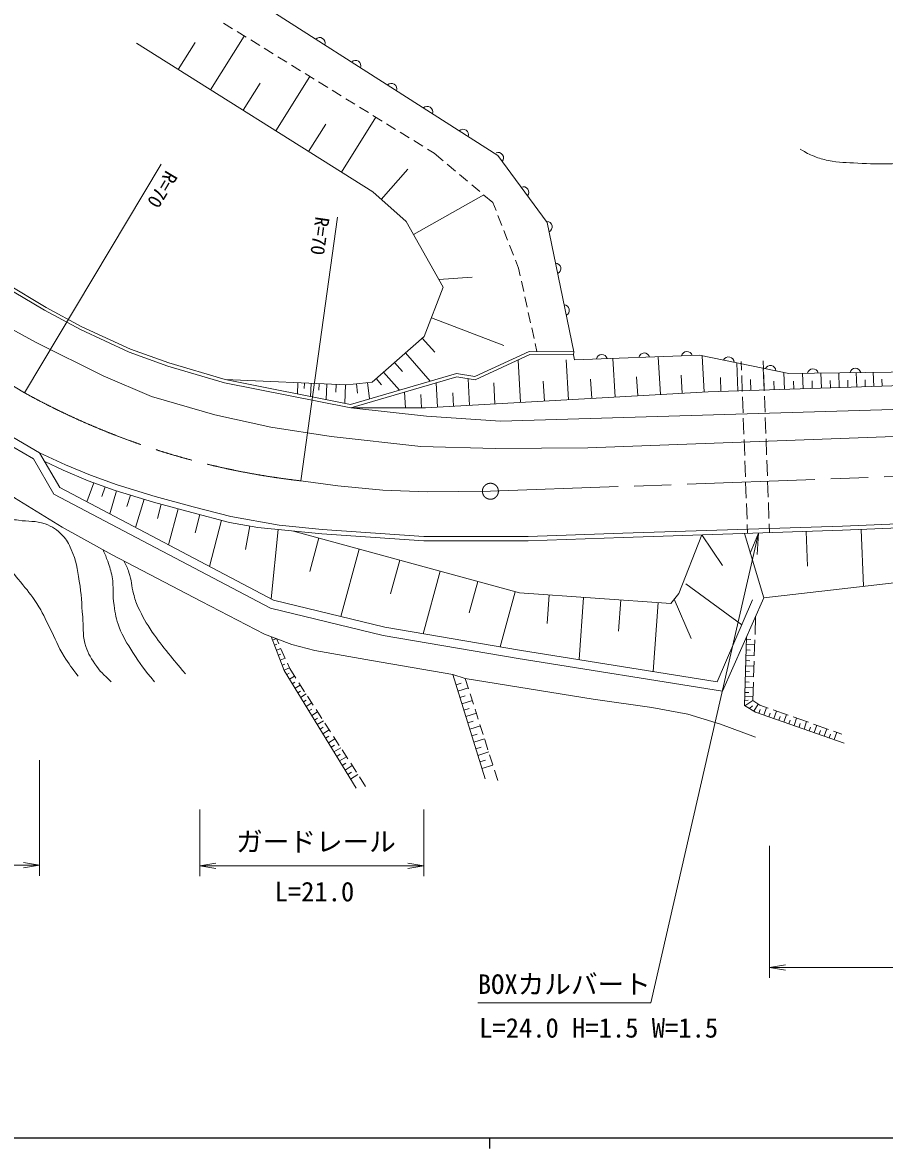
# Model space of a CAD drawing. Units: millimetres, scale not verified. Extents: x 40000 to 680000, y 20000 to 380000.
# Drawn here: x 124145 to 205104, y 204000 to 309728 of the extents above; entities that cross this region are included whole.
import ezdxf
from ezdxf.enums import TextEntityAlignment as Align

# ---------------------------------------------------------------- set-up
doc = ezdxf.new("R2010")
doc.units = ezdxf.units.MM
doc.header["$LTSCALE"] = 1000
doc.linetypes.add('CHAIN', pattern=[18.5, 12, -1.5, 3.5, -1.5])
for name, color, linetype, lineweight in [('M-BMK', 2, 'CHAIN', 13), ('M-STR-HTXT', 7, 'Continuous', 13), ('M-TTL-BAND', 7, 'Continuous', 25), ('M-WORK', 1, 'Continuous', 13)]:
    doc.layers.add(name, color=color, linetype=linetype, lineweight=lineweight)
doc.styles.add('ＭＳ ゴシック', font='')
doc.styles.get('ＭＳ ゴシック').set_extended_font_data('MS Gothic')

# ---------------------------------------------------------------- blocks, each defined once
blk = doc.blocks.new('open_arrow')
at = {"color": 0, "linetype": 'Continuous', "lineweight": -2}
blk.add_lwpolyline([(7.5, 1.25), (0, 0), (7.5, -1.25)], dxfattribs=at)

msp = doc.modelspace()

# ---------------------------------------------------------------- linework, layer by layer
at = {"layer": 'M-BMK'}
for points in [[(107399, 286519), (114565, 281149), (120053, 277514), (124319, 274966)], [(150273, 266694), (153760, 266209), (157997, 265803), (162141, 265662), (168090, 265713), (268417, 269351), (312165, 271065), (314870, 271338), (316965, 271682), (318862, 272170)]]:
    msp.add_lwpolyline(points, dxfattribs=at)
msp.add_circle((168090, 265713), 750, dxfattribs=at)
msp.add_arc((158147, 336250), 70000, 241.10138, 263.54167, dxfattribs=at)
at = {"layer": 'M-STR-HTXT'}
for p, q in [((124319, 274966), (137155, 296419)), ((150273, 266694), (153727, 291454)), ((125753, 240464), (125753, 229609)), ((140811, 235838), (140811, 229555)), ((161830, 235838), (161830, 229555)), ((194304, 232408), (194304, 220009)), ((79023, 230609), (125753, 230609)), ((140811, 230555), (161830, 230555)), ((194304, 221009), (279323, 221009))]:
    msp.add_line(p, q, dxfattribs=at)
msp.add_lwpolyline([(193268, 261792), (183156, 217679), (166906, 217679)], dxfattribs=at)
at = {"layer": 'M-TTL-BAND'}
for p, q in [((40000, 205000), (579000, 205000)), ((168000, 205000), (168000, 204000))]:
    msp.add_line(p, q, dxfattribs=at)
at = {"layer": 'M-WORK'}
for p, q in [((143022, 309668), (143873, 309143)), ((144299, 308880), (145150, 308355)), ((138774, 305318), (140362, 307842)), ((141803, 303413), (144978, 308461)), ((145575, 308092), (146426, 307567)), ((146852, 307304), (147702, 306779)), ((148128, 306516), (148979, 305991)), ((149404, 305728), (150255, 305203)), ((147922, 299564), (151129, 304664)), ((150681, 304940), (151532, 304415)), ((144862, 301489), (146466, 304038)), ((151957, 304152), (152808, 303627)), ((153233, 303364), (154084, 302839)), ((154510, 302576), (155361, 302051)), ((155786, 301789), (156637, 301263)), ((154103, 295677), (157343, 300828)), ((157063, 301001), (157913, 300475)), ((151012, 297621), (152632, 300196)), ((158339, 300213), (159190, 299687)), ((159615, 299425), (160466, 298899)), ((160892, 298637), (161743, 298111)), ((162168, 297849), (162798, 297460)), ((162798, 297460), (163651, 296745)), ((164034, 296423), (164800, 295780)), ((157843, 293124), (160343, 295962)), ((165183, 295459), (165949, 294816)), ((166332, 294495), (167098, 293852)), ((160882, 289827), (167474, 293536)), ((167481, 293531), (168333, 292816)), ((168333, 292816), (168623, 292073)), ((168804, 291607), (169167, 290675)), ((169348, 290209), (169711, 289277)), ((169892, 288811), (170255, 287879)), ((170437, 287413), (170726, 286671)), ((170726, 286671), (170890, 285927)), ((163255, 285609), (166385, 285823)), ((170999, 285439), (171215, 284462)), ((171323, 283974), (171539, 282998)), ((171647, 282510), (171863, 281533)), ((162550, 282009), (169355, 279386)), ((171971, 281045), (172188, 280069)), ((161697, 280094), (162861, 278764)), ((172296, 279581), (172460, 278837)), ((160101, 278697), (162429, 276038)), ((175426, 274300), (175213, 278065)), ((175911, 278811), (175909, 278511)), ((179795, 274548), (179589, 278189)), ((184062, 274789), (183860, 278345)), ((188160, 275021), (187967, 278437)), ((159078, 277801), (159824, 276948)), ((170908, 274045), (170683, 278026)), ((191326, 275133), (191240, 277772)), ((191648, 277895), (191678, 277070)), ((193709, 277966), (193740, 277140)), ((193791, 275213), (193724, 277267)), ((157357, 276295), (157865, 275714)), ((158054, 276905), (159547, 275199)), ((166132, 273775), (165990, 276282)), ((173167, 274173), (173061, 276055)), ((177610, 274424), (177507, 276245)), ((181928, 274668), (181828, 276446)), ((186111, 274905), (186014, 276613)), ((189743, 275082), (189700, 276401)), ((191696, 276571), (191752, 275072)), ((192558, 275173), (192525, 276200)), ((193758, 276641), (193813, 275142)), ((194749, 275245), (194723, 276044)), ((195708, 275276), (195656, 276874)), ((196587, 275305), (196563, 276037)), ((197465, 275333), (197417, 276797)), ((198323, 275361), (198300, 276076)), ((199181, 275389), (199135, 276819)), ((200020, 275416), (199997, 276115)), ((200858, 275444), (200813, 276841)), ((201677, 275471), (201655, 276153)), ((202496, 275497), (202452, 276862)), ((203297, 275523), (203275, 276190)), ((204097, 275549), (204054, 276883)), ((204879, 275575), (204858, 276226)), ((150006, 275896), (149960, 274853)), ((150632, 275869), (150609, 275347)), ((151258, 275842), (151204, 274607)), ((151999, 275810), (151972, 275192)), ((152740, 275777), (152676, 274316)), ((153617, 275739), (153585, 275008)), ((154493, 275701), (154418, 273971)), ((155526, 275798), (155623, 274938)), ((156559, 275914), (156731, 274380)), ((160109, 273545), (160026, 275026)), ((163123, 273604), (162994, 275890)), ((164627, 273689), (164556, 274943)), ((168520, 273910), (168407, 275900)), ((161619, 273542), (161548, 274795)), ((191770, 274572), (191825, 273073)), ((193832, 274642), (193887, 273143)), ((191844, 272573), (191899, 271074)), ((193905, 272643), (193961, 271144)), ((191917, 270575), (191973, 269076)), ((193979, 270645), (194034, 269146)), ((191991, 268576), (192046, 267077)), ((194053, 268646), (194108, 267147)), ((130829, 266517), (130181, 264722)), ((192065, 266577), (192120, 265078)), ((194127, 266648), (194182, 265149)), ((131906, 266128), (131582, 265230)), ((132986, 265746), (132331, 263589)), ((134280, 265353), (133952, 264275)), ((135573, 264960), (134768, 262307)), ((137172, 264498), (136809, 263160)), ((192139, 264579), (192194, 263080)), ((194200, 264649), (194256, 263150)), ((138778, 264064), (137861, 260678)), ((140811, 263521), (140368, 261824)), ((142847, 262989), (141714, 258650)), ((145482, 262454), (145085, 260247)), ((192212, 262580), (192243, 261755)), ((194274, 262650), (194304, 261825)), ((148151, 262123), (147495, 255607)), ((151986, 261326), (151121, 258168)), ((187952, 261620), (189896, 258756)), ((191953, 261750), (193781, 255717)), ((197763, 261938), (197868, 258689)), ((202912, 262122), (203136, 256790)), ((155776, 260289), (154040, 253948)), ((159580, 259247), (158713, 256077)), ((163385, 258206), (161777, 252334)), ((166908, 257241), (166104, 254305)), ((186445, 257034), (191690, 253157)), ((170431, 256277), (169018, 251114)), ((173621, 255973), (173436, 253303)), ((176826, 255751), (176421, 249911)), ((180330, 255508), (180128, 252588)), ((183834, 255266), (183386, 248792)), ((185357, 255570), (186961, 251874)), ((192945, 252271), (193004, 253970)), ((147627, 251725), (148010, 251873)), ((148222, 251389), (148006, 251881)), ((192144, 251812), (192536, 251800)), ((192876, 250272), (192928, 251772)), ((147807, 251258), (148019, 251340)), ((147986, 250792), (148412, 250956)), ((148824, 250015), (148422, 250931)), ((192113, 250813), (192503, 250801)), ((192129, 251313), (192911, 251288)), ((148166, 250325), (148400, 250415)), ((148346, 249859), (148813, 250039)), ((149240, 249065), (149024, 249557)), ((192081, 249813), (192469, 249801)), ((192097, 250313), (192876, 250289)), ((192807, 248274), (192859, 249773)), ((148526, 249392), (148780, 249490)), ((148705, 248926), (149215, 249122)), ((148958, 248495), (149196, 248640)), ((149827, 248154), (149240, 249065)), ((164561, 248501), (165733, 248146)), ((192050, 248814), (192436, 248802)), ((192066, 249314), (192842, 249289)), ((149219, 248068), (149695, 248359)), ((149480, 247642), (149727, 247793)), ((149740, 247215), (150236, 247518)), ((150639, 246893), (150098, 247734)), ((164861, 247532), (165349, 247683)), ((165733, 248146), (166046, 247162)), ((192018, 247814), (192403, 247802)), ((192034, 248314), (192807, 248290)), ((192730, 246075), (192789, 247774)), ((150001, 246789), (150259, 246946)), ((150262, 246362), (150778, 246677)), ((151451, 245632), (150910, 246472)), ((165042, 246946), (166019, 247248)), ((165225, 246354), (165718, 246506)), ((166198, 246686), (166501, 245733)), ((191975, 246435), (192742, 246415)), ((191987, 246815), (192372, 246803)), ((192002, 247315), (192773, 247290)), ((150523, 245935), (150791, 246099)), ((150784, 245509), (151319, 245836)), ((165408, 245762), (166394, 246067)), ((165593, 245165), (166091, 245319)), ((191962, 246037), (192306, 246088)), ((191991, 245580), (192730, 246075)), ((192418, 245319), (192706, 245578)), ((193403, 245622), (192730, 246075)), ((192844, 245058), (193252, 245724)), ((194183, 245347), (193403, 245622)), ((193773, 244696), (194019, 245405)), ((151045, 245082), (151322, 245252)), ((151305, 244656), (151861, 244996)), ((151566, 244229), (151854, 244405)), ((152264, 244371), (151722, 245211)), ((165778, 244567), (166773, 244875)), ((166652, 245256), (166955, 244303)), ((193300, 244860), (193423, 245214)), ((194245, 244532), (194367, 244885)), ((196070, 244684), (194655, 245182)), ((194717, 244368), (194962, 245073)), ((195190, 244204), (195312, 244555)), ((195662, 244040), (195906, 244742)), ((197957, 244021), (196542, 244518)), ((196607, 243712), (196849, 244410)), ((151827, 243803), (152403, 244155)), ((152088, 243376), (152386, 243558)), ((152349, 242949), (152944, 243314)), ((153076, 243110), (152534, 243950)), ((165964, 243965), (166466, 244120)), ((166151, 243362), (167155, 243673)), ((167106, 243827), (167409, 242874)), ((196134, 243876), (196256, 244225)), ((197079, 243548), (197200, 243895)), ((197551, 243384), (197792, 244078)), ((198024, 243220), (198144, 243565)), ((199844, 243357), (198429, 243855)), ((198496, 243056), (198736, 243747)), ((198969, 242892), (199088, 243235)), ((199441, 242728), (199679, 243415)), ((201096, 242917), (200315, 243191)), ((152610, 242523), (152917, 242711)), ((152870, 242096), (153486, 242473)), ((153888, 241849), (153346, 242689)), ((166339, 242753), (166846, 242910)), ((166527, 242145), (167541, 242458)), ((167561, 242397), (167864, 241444)), ((199913, 242564), (200032, 242906)), ((200386, 242400), (200623, 243083)), ((153131, 241670), (153449, 241864)), ((153392, 241243), (154028, 241632)), ((154700, 240587), (154159, 241428)), ((166717, 241530), (167229, 241689)), ((166907, 240916), (167931, 241233)), ((153653, 240817), (153981, 241017)), ((153914, 240390), (154569, 240791)), ((154175, 239963), (154512, 240170)), ((155512, 239326), (154971, 240167)), ((167099, 240296), (167616, 240456)), ((168015, 240968), (168318, 240015)), ((154435, 239537), (155111, 239950)), ((154696, 239110), (155044, 239323)), ((154957, 238684), (155652, 239109)), ((167291, 239676), (168324, 239996)), ((168470, 239538), (168782, 238554)), ((156370, 237995), (155783, 238906))]:
    msp.add_line(p, q, dxfattribs=at)
for points in [[(175911, 278811), (173417, 290950), (168797, 297241), (138200, 316790), (135808, 317283), (132431, 316579)], [(86653, 311519), (107393, 295258), (111904, 291936), (117743, 288023), (122354, 285016), (126212, 282711), (129587, 280890), (134158, 278777), (137790, 277472), (143113, 275902), (154972, 273556), (164937, 276456), (166665, 276170), (171801, 278542), (175909, 278511)], [(86838, 311755), (107575, 295497), (112076, 292182), (117908, 288273), (122513, 285271), (126360, 282972), (129722, 281158), (134272, 279055), (137884, 277757), (143184, 276194), (154959, 273864), (164919, 276763), (166623, 276481), (171736, 278842), (175911, 278811)], [(84710, 309271), (105119, 293077), (110467, 289031), (115955, 285372), (121092, 282030), (125419, 279673), (131717, 276542), (136255, 274607), (142201, 272883), (147478, 271722), (153142, 270842), (161551, 269928), (168552, 269717), (177242, 269787), (302523, 274431)], [(143184, 276194), (154615, 275695), (156976, 275961), (161870, 280246), (163660, 284890), (160189, 291058), (157046, 293826), (134858, 307781)], [(79023, 302594), (91622, 292459), (101116, 285217), (108790, 279387), (116919, 273590), (120305, 271578), (125167, 268751), (127076, 265452), (147439, 254732), (158012, 252157), (170708, 250017), (189879, 246940), (193781, 255717)], [(79524, 303218), (92116, 293089), (101601, 285853), (109265, 280031), (117357, 274261), (120711, 272268), (125753, 269336), (127653, 266052), (147724, 255486), (158173, 252941), (170838, 250807), (189391, 247828), (192710, 255521)], [(318254, 279583), (314806, 278786), (300030, 278293), (291633, 278340), (280117, 277871), (196119, 276780), (187727, 278486), (176003, 278058), (175909, 278511)], [(154972, 273556), (162003, 273541), (188530, 275042), (220193, 276074), (237901, 276238), (279069, 277094), (300519, 277575), (312629, 278154), (314806, 278786)], [(312629, 278154), (303857, 277043), (265603, 275476), (221696, 273858), (169029, 272310), (162091, 272763), (154972, 273556)], [(118028, 272931), (120021, 269039), (121710, 266350), (123398, 265083), (127855, 262331), (132561, 259752), (140942, 255358), (146868, 252309), (149448, 251339), (151614, 250753), (156938, 249815), (164561, 248501), (167586, 238721)], [(125753, 269336), (128177, 268182), (130523, 267213), (133035, 266306), (136605, 265222), (140186, 264252), (143720, 263330), (148238, 262516), (152297, 262108), (161843, 261451), (171636, 261463), (180537, 261780), (201153, 262448), (232992, 263785)], [(126240, 268495), (127954, 267679), (130324, 266699), (132861, 265784), (136453, 264693), (140044, 263721), (143601, 262792), (146261, 262313), (152264, 261709), (161830, 261051), (171643, 261063), (180550, 261380), (201168, 262048), (233008, 263385)], [(149610, 261976), (170833, 256167), (185046, 255182), (185797, 256120), (187952, 261620)], [(193781, 255717), (223704, 259151), (223916, 258001), (280351, 261955)], [(147492, 252074), (148724, 248878), (155479, 237831)], [(192152, 252053), (191949, 245606), (192996, 244965), (201330, 242072)], [(192976, 242623), (189704, 243854), (186631, 244793), (183254, 245402), (177742, 246200), (165733, 248146)]]:
    msp.add_lwpolyline(points, dxfattribs=at)
for centre, start, end in [((152049, 307808), 340.10416, 134.74339), ((155420, 305654), 340.10416, 134.74339), ((158791, 303501), 340.10416, 134.74339), ((162162, 301347), 340.10416, 134.74339), ((165532, 299193), 340.10416, 134.74339), ((168823, 297015), 318.97356, 113.61279), ((171191, 293791), 318.97356, 113.61279), ((173386, 290543), 294.29072, 88.92995), ((174191, 286625), 294.29072, 88.92995), ((174996, 282707), 294.29072, 88.92995), ((178551, 278039), 14.76804, 169.40727), ((182549, 278184), 14.76804, 169.40727), ((186546, 278330), 14.76804, 169.40727), ((190462, 277815), 1.19349, 155.83272), ((194382, 277018), 1.19349, 155.83272), ((198371, 276697), 13.42427, 168.0635), ((202371, 276749), 13.42427, 168.0635)]:
    msp.add_arc(centre, 512, start, end, dxfattribs=at)
for points, knots in [([(77374, 300708), (79218, 299409), (79680, 299083), (81157, 298039), (83175, 296612), (84308, 295818), (86317, 294380), (88211, 293024), (89323, 292332), (91149, 290885), (92697, 289658), (93554, 288952), (94995, 287601), (96125, 286543), (96781, 285965), (97786, 284787), (98613, 283818), (99029, 283236), (99780, 282207), (100231, 281589), (100387, 281171), (100882, 280589), (101721, 279601), (102266, 279108), (103251, 278267), (104444, 277248), (105184, 276758), (106511, 275921), (107666, 275193), (108384, 274903), (109560, 274209), (110837, 273456), (111539, 273011), (112774, 272192), (113710, 271571), (114245, 271233), (115119, 270527), (116264, 269602), (116837, 269002), (117887, 267970), (119135, 266744), (119741, 265966), (120959, 264710), (121509, 264143), (121698, 263661), (122390, 263279), (122873, 263013), (123230, 263089), (123774, 262998), (124741, 262837), (125336, 262976), (126260, 262646), (126982, 262388), (127354, 262104), (127902, 261567), (128333, 261143), (128482, 260809), (128722, 260254), (129200, 259153), (129275, 258458), (129473, 257275), (129691, 255977), (129682, 255232), (129801, 253921), (129890, 252950), (129765, 252378), (130012, 251435), (130224, 250626), (130488, 250208), (130951, 249512), (131443, 248771), (131727, 248517), (132475, 247823)], [0, 0, 0, 0, 1, 1, 1, 2, 2, 2, 3, 3, 3, 4, 4, 4, 5, 5, 5, 6, 6, 6, 7, 7, 7, 8, 8, 8, 9, 9, 9, 10, 10, 10, 11, 11, 11, 12, 12, 12, 13, 13, 13, 14, 14, 14, 15, 15, 15, 16, 16, 16, 17, 17, 17, 18, 18, 18, 19, 19, 19, 20, 20, 20, 21, 21, 21, 22, 22, 22, 23, 23, 23, 24, 24, 24, 24]), ([(76229, 299371), (77725, 298575), (78125, 298346), (79321, 297655), (81375, 296468), (82498, 295753), (84458, 294418), (86339, 293137), (87328, 292325), (89102, 290900), (91031, 289350), (92104, 288464), (93887, 286748), (95057, 285623), (95724, 284992), (96736, 283723), (97605, 282633), (97994, 281949), (98759, 280785), (99620, 279475), (99932, 278628), (100870, 277372), (101634, 276350), (102027, 275716), (103016, 274910), (104118, 274012), (104897, 273722), (106183, 273115), (107733, 272384), (108662, 272110), (110264, 271497), (111332, 271088), (112028, 271066), (113008, 270477), (114166, 269781), (114671, 269154), (115541, 268120), (116583, 266880), (116945, 266017), (117898, 264707), (119109, 263042), (119805, 262121), (121100, 260520), (122170, 259196), (122878, 258544), (123945, 257217), (124574, 256436), (124948, 256010), (125493, 255169), (126046, 254316), (126245, 253772), (126713, 252870), (127249, 251838), (127442, 251200), (128058, 250212), (128533, 249450), (128727, 249180), (129387, 248336)], [0, 0, 0, 0, 1, 1, 1, 2, 2, 2, 3, 3, 3, 4, 4, 4, 5, 5, 5, 6, 6, 6, 7, 7, 7, 8, 8, 8, 9, 9, 9, 10, 10, 10, 11, 11, 11, 12, 12, 12, 13, 13, 13, 14, 14, 14, 15, 15, 15, 16, 16, 16, 17, 17, 17, 18, 18, 18, 19, 19, 19, 19]), ([(197198, 297820), (197788, 297483), (197977, 297372), (198511, 297163), (199005, 296971), (199291, 296881), (199809, 296772), (200877, 296548), (201503, 296586), (202592, 296522), (204861, 296388), (206137, 296515), (208409, 296507), (211770, 296494), (213655, 296606), (217013, 296467), (220813, 296311), (222944, 296164), (226723, 295729), (229560, 295402), (231125, 295042), (233935, 294532), (237643, 293861), (239690, 293328), (243399, 292668), (248108, 291829), (250765, 291465), (255502, 290803), (260767, 290067), (263715, 289614), (269011, 289150), (274685, 288652), (277882, 288556), (283576, 288446), (289800, 288326), (293290, 288397), (299514, 288516), (303556, 288594), (305841, 288434), (309857, 288903), (312305, 289190), (313179, 289308), (316092, 289873)], [0, 0, 0, 0, 1, 1, 1, 2, 2, 2, 3, 3, 3, 4, 4, 4, 5, 5, 5, 6, 6, 6, 7, 7, 7, 8, 8, 8, 9, 9, 9, 10, 10, 10, 11, 11, 11, 12, 12, 12, 13, 13, 13, 14, 14, 14, 14]), ([(136537, 247815), (135532, 249067), (135208, 249441), (134505, 250583), (133954, 251476), (133596, 251963), (133223, 252944), (132928, 253718), (132875, 254191), (132738, 255008), (132566, 256034), (132743, 256641), (132566, 257666), (132464, 258255), (132342, 258572), (132144, 259136), (131993, 259563), (131935, 259710), (131718, 260214)], [0, 0, 0, 0, 1, 1, 1, 2, 2, 2, 3, 3, 3, 4, 4, 4, 5, 5, 5, 6, 6, 6, 6]), ([(133670, 259170), (133919, 258690), (133987, 258522), (134145, 258088), (134419, 257338), (134340, 256853), (134567, 256087), (134712, 255598), (134773, 255313), (134989, 254851), (135440, 253890), (135739, 253369), (136334, 252490), (136884, 251678), (137240, 251256), (137851, 250489), (138456, 249729), (138666, 249485), (139446, 248581)], [0, 0, 0, 0, 1, 1, 1, 2, 2, 2, 3, 3, 3, 4, 4, 4, 5, 5, 5, 6, 6, 6, 6])]:
    msp.add_open_spline(points, degree=3, knots=knots, dxfattribs=at)

# ---------------------------------------------------------------- block references
at = {"layer": 'M-STR-HTXT'}
for p, xscale, yscale, rotation in [((193268, 261792), 267, 267, 257.1), ((125753, 230609), 200, 200, 180), ((161830, 230555), 200, 200, 180)]:
    msp.add_blockref('open_arrow', p, dxfattribs=dict(at, xscale=xscale, yscale=yscale, rotation=rotation))
at = {"layer": 'M-STR-HTXT', "xscale": 200, "yscale": 200}
for p in [(140811, 230555), (194304, 221009)]:
    msp.add_blockref('open_arrow', p, dxfattribs=at)

# ---------------------------------------------------------------- texts
at = {"layer": 'M-STR-HTXT', "style": 'ＭＳ ゴシック'}
for rotation, p in [(239.106, (137286, 294045)), (262.059, (152082, 289679))]:
    msp.add_text('R=70', height=1320, rotation=rotation, dxfattribs=at).set_placement(p, align=Align.MIDDLE_CENTER)
for s, p in [('ガードレール', (151706, 232813)), ('BOXカルバート', (175031, 219429)), ('L=24.0 H=1.5 W=1.5', (178258, 215327))]:
    msp.add_text(s, height=1833, dxfattribs=at).set_placement(p, align=Align.MIDDLE_CENTER)
msp.add_text('L=21.0', height=1833, dxfattribs=at).set_placement((151562, 226656), align=Align.BOTTOM_CENTER)

doc.saveas('drawing.dxf')
